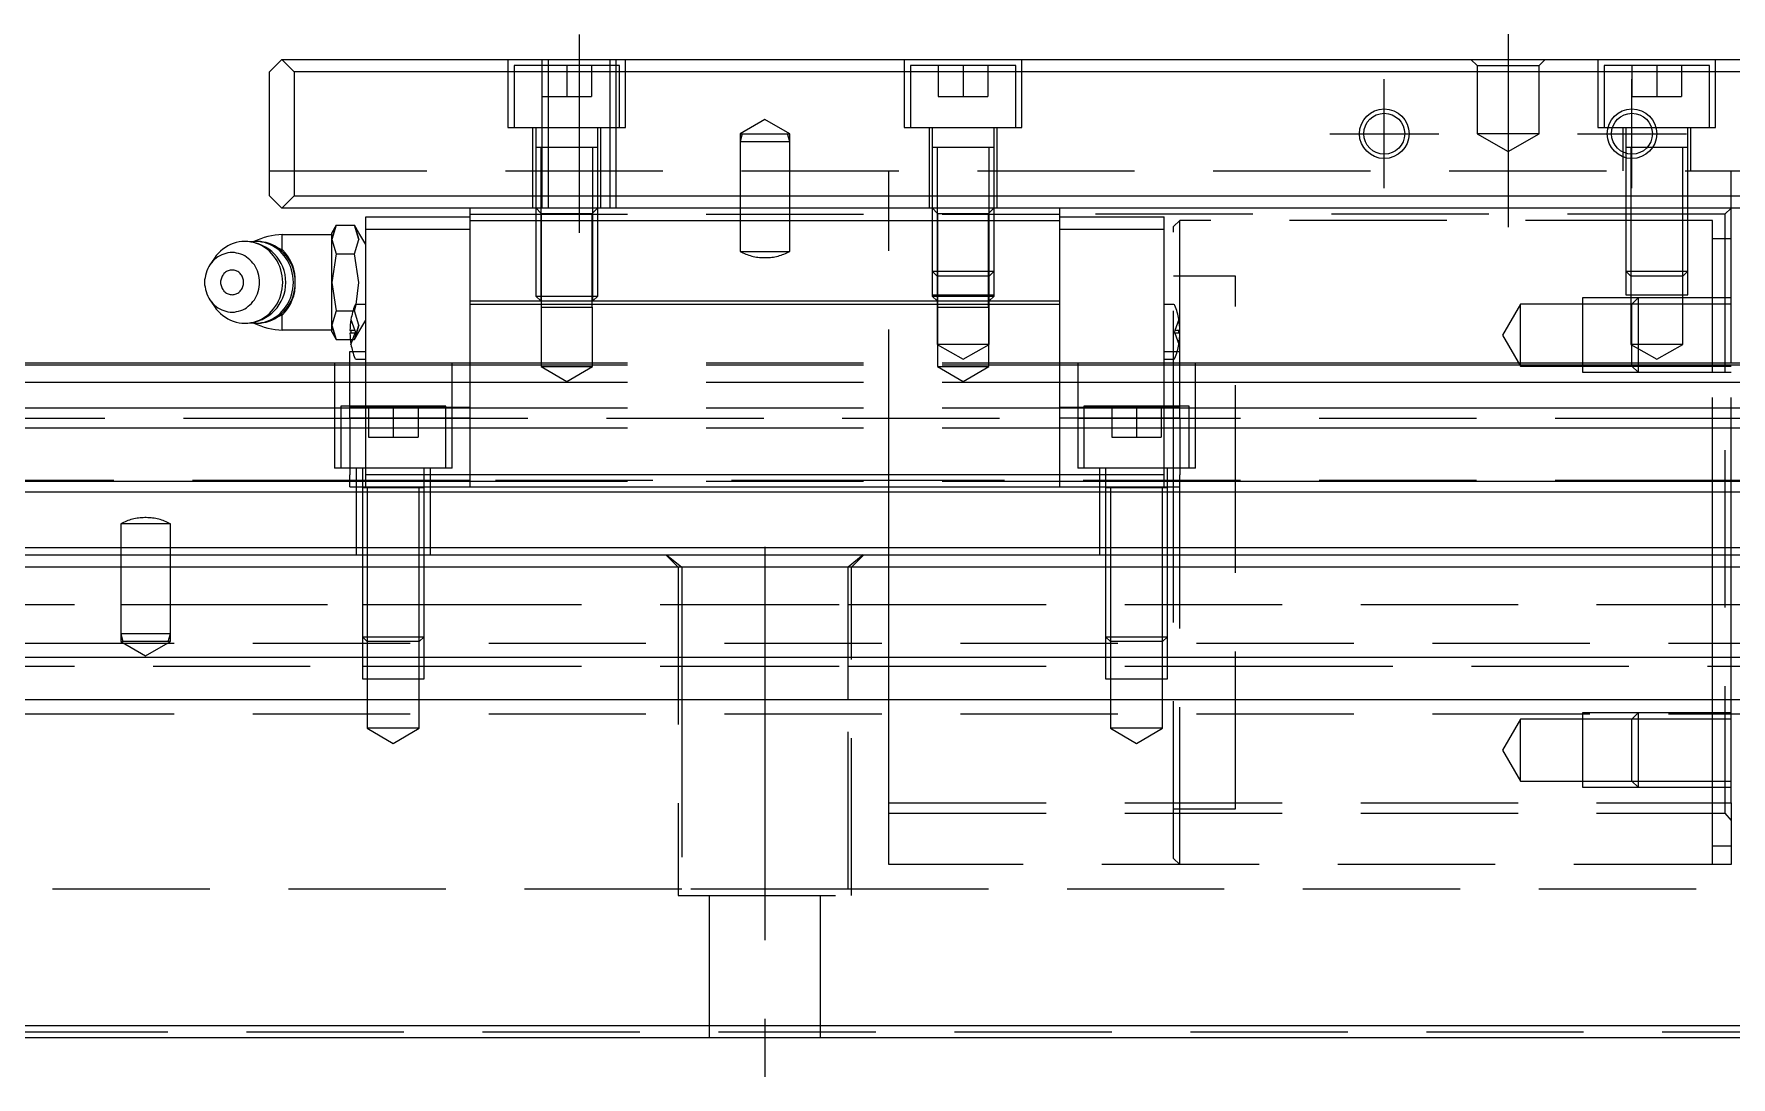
# Model space of a CAD drawing. Extents: x -15 to 969, y -344 to 120.
# Drawn here: x 231 to 368, y -308.2 to -224 of the extents above; entities that cross this region are included whole.
import ezdxf

# ---------------------------------------------------------------- set-up
doc = ezdxf.new("R2010")
doc.units = 0
doc.linetypes.add('CENTER', pattern=[50.8, 31.75, -6.35, 6.35, -6.35])
doc.linetypes.add('DASHED', pattern=[19.05, 12.7, -6.35])
doc.layers.get('0').update_dxf_attribs({"linetype": 'CONTINUOUS'})
doc.layers.add('CENTER', color=1, linetype='CENTER')

msp = doc.modelspace()

# ---------------------------------------------------------------- linework, layer by layer
at = {"color": 7, "linetype": 'CONTINUOUS'}
for p, q in [((251, -226.06), (250, -227.06)), ((252, -227.06), (251, -226.06)), ((251, -226.06), (449, -226.06)), ((250, -237.06), (250, -227.06)), ((252, -227.06), (252, -237.06)), ((448, -227.06), (252, -227.06)), ((276.5, -233.16), (271.5, -233.16)), ((276.5, -233.16), (271.5, -233.16)), ((308.5, -233.16), (303.5, -233.16)), ((308.5, -233.16), (303.5, -233.16)), ((308.5, -233.16), (303.5, -233.16)), ((361.23, -233.16), (359.5, -233.16)), ((361.67, -233.16), (361.23, -233.16)), ((364.5, -233.16), (361.67, -233.16)), ((250, -237.06), (251, -238.06)), ((251, -238.06), (252, -237.06)), ((449, -238.06), (251, -238.06)), ((252, -237.06), (448, -237.06)), ((266.2, -239.06), (266.2, -238.06)), ((313.8, -239.06), (313.8, -238.06)), ((368, -250.55), (368, -238.06)), ((255.4, -239.44), (255.04, -240.06)), ((255.4, -239.44), (255.04, -240.59)), ((255.4, -239.43), (255.4, -239.44)), ((255.4, -239.44), (256.87, -239.44)), ((257.22, -240.06), (256.87, -239.44)), ((257.22, -240.59), (256.87, -239.44)), ((257.77, -238.76), (266.2, -238.76)), ((257.77, -239.76), (257.77, -238.76)), ((257.77, -259.56), (257.77, -239.76)), ((257.77, -239.76), (266.2, -239.76)), ((266.2, -245.56), (266.2, -239.06)), ((266.2, -239.06), (313.8, -239.06)), ((313.8, -238.76), (322.23, -238.76)), ((313.8, -245.56), (313.8, -239.06)), ((313.8, -239.76), (322.23, -239.76)), ((322.23, -239.76), (322.23, -238.76)), ((322.23, -259.56), (322.23, -239.76)), ((246.64, -241.11), (246.44, -241.23)), ((246.86, -241), (246.64, -241.11)), ((247.08, -240.91), (246.86, -241)), ((247.31, -240.84), (247.08, -240.91)), ((247.55, -240.79), (247.31, -240.84)), ((247.78, -240.76), (247.55, -240.79)), ((248.02, -240.76), (247.78, -240.76)), ((248.26, -240.77), (248.02, -240.76)), ((248.5, -240.8), (248.26, -240.77)), ((248.88, -240.76), (248.47, -240.79)), ((248.73, -240.85), (248.5, -240.8)), ((248.96, -240.92), (248.73, -240.85)), ((249.12, -240.77), (248.88, -240.76)), ((249.03, -240.76), (248.88, -240.76)), ((249.19, -241.01), (248.96, -240.92)), ((249.27, -240.77), (249.03, -240.76)), ((249.36, -240.8), (249.12, -240.77)), ((249.4, -241.11), (249.19, -241.01)), ((249.51, -240.8), (249.27, -240.77)), ((249.59, -240.85), (249.36, -240.8)), ((249.61, -241.24), (249.4, -241.11)), ((249.74, -240.85), (249.51, -240.8)), ((249.82, -240.92), (249.59, -240.85)), ((249.97, -240.92), (249.74, -240.85)), ((250.04, -241.01), (249.82, -240.92)), ((250.2, -241.01), (249.97, -240.92)), ((250.26, -241.11), (250.04, -241.01)), ((250.42, -241.11), (250.2, -241.01)), ((250.47, -241.24), (250.26, -241.11)), ((250.28, -241.05), (251.04, -241.44)), ((250.62, -241.24), (250.42, -241.11)), ((255.04, -240.21), (251.04, -240.21)), ((251.04, -241.44), (251.04, -240.21)), ((255.04, -240.59), (255.04, -240.06)), ((255.04, -244.06), (255.04, -240.59)), ((255.04, -240.59), (255.4, -241.75)), ((256.87, -241.75), (257.22, -240.59)), ((257.77, -241), (257.22, -240.06)), ((245.56, -242.1), (245.2, -242.63)), ((245.31, -242.48), (245.2, -242.63)), ((245.43, -242.35), (245.31, -242.48)), ((245.56, -242.22), (245.43, -242.35)), ((245.71, -241.9), (245.56, -242.1)), ((245.69, -242.1), (245.56, -242.22)), ((245.84, -242), (245.69, -242.1)), ((245.88, -241.71), (245.71, -241.9)), ((245.99, -241.91), (245.84, -242)), ((246.05, -241.53), (245.88, -241.71)), ((246.15, -241.83), (245.99, -241.91)), ((246.24, -241.38), (246.05, -241.53)), ((246.31, -241.77), (246.15, -241.83)), ((246.44, -241.23), (246.24, -241.38)), ((246.48, -241.72), (246.31, -241.77)), ((246.65, -241.68), (246.48, -241.72)), ((246.82, -241.66), (246.65, -241.68)), ((247, -241.66), (246.82, -241.66)), ((247.17, -241.66), (247, -241.66)), ((247.34, -241.69), (247.17, -241.66)), ((247.51, -241.72), (247.34, -241.69)), ((247.68, -241.78), (247.51, -241.72)), ((247.84, -241.84), (247.68, -241.78)), ((248, -241.92), (247.84, -241.84)), ((248.15, -242.01), (248, -241.92)), ((248.29, -242.12), (248.15, -242.01)), ((248.43, -242.23), (248.29, -242.12)), ((248.56, -242.36), (248.43, -242.23)), ((248.67, -242.5), (248.56, -242.36)), ((248.78, -242.65), (248.67, -242.5)), ((249.81, -241.39), (249.61, -241.24)), ((250, -241.55), (249.81, -241.39)), ((250.17, -241.72), (250, -241.55)), ((250.34, -241.91), (250.17, -241.72)), ((250.49, -242.12), (250.34, -241.91)), ((250.67, -241.39), (250.47, -241.24)), ((250.62, -242.33), (250.49, -242.12)), ((250.82, -241.39), (250.62, -241.24)), ((250.74, -242.56), (250.62, -242.33)), ((250.86, -241.55), (250.67, -241.39)), ((251.01, -241.55), (250.82, -241.39)), ((251.03, -241.72), (250.86, -241.55)), ((251.19, -241.72), (251.01, -241.55)), ((251.2, -241.91), (251.03, -241.72)), ((251.35, -241.91), (251.19, -241.72)), ((251.34, -242.12), (251.2, -241.91)), ((251.48, -242.33), (251.34, -242.12)), ((251.5, -242.12), (251.35, -241.91)), ((251.59, -242.56), (251.48, -242.33)), ((251.63, -242.33), (251.5, -242.12)), ((251.75, -242.56), (251.63, -242.33)), ((255.4, -241.75), (255.04, -244.06)), ((255.4, -241.75), (256.87, -241.75)), ((257.22, -244.06), (256.87, -241.75)), ((244.8, -243.68), (244.77, -243.86)), ((244.77, -243.86), (244.77, -244.06)), ((244.83, -243.49), (244.8, -243.68)), ((244.88, -243.31), (244.83, -243.49)), ((244.94, -243.13), (244.88, -243.31)), ((245.02, -242.95), (244.94, -243.13)), ((245.1, -242.79), (245.02, -242.95)), ((245.2, -242.63), (245.1, -242.79)), ((246.08, -243.88), (246.06, -243.97)), ((246.09, -243.8), (246.08, -243.88)), ((246.12, -243.71), (246.09, -243.8)), ((246.15, -243.63), (246.12, -243.71)), ((246.19, -243.56), (246.15, -243.63)), ((246.23, -243.48), (246.19, -243.56)), ((246.28, -243.41), (246.23, -243.48)), ((246.33, -243.35), (246.28, -243.41)), ((246.39, -243.29), (246.33, -243.35)), ((246.46, -243.24), (246.39, -243.29)), ((246.52, -243.19), (246.46, -243.24)), ((246.59, -243.15), (246.52, -243.19)), ((246.67, -243.12), (246.59, -243.15)), ((246.75, -243.09), (246.67, -243.12)), ((246.82, -243.07), (246.75, -243.09)), ((246.9, -243.06), (246.82, -243.07)), ((246.99, -243.06), (246.9, -243.06)), ((247.07, -243.06), (246.99, -243.06)), ((247.15, -243.07), (247.07, -243.06)), ((247.22, -243.09), (247.15, -243.07)), ((247.3, -243.12), (247.22, -243.09)), ((247.38, -243.15), (247.3, -243.12)), ((247.45, -243.19), (247.38, -243.15)), ((247.52, -243.24), (247.45, -243.19)), ((247.58, -243.29), (247.52, -243.24)), ((247.64, -243.35), (247.58, -243.29)), ((247.69, -243.41), (247.64, -243.35)), ((247.74, -243.48), (247.69, -243.41)), ((247.79, -243.56), (247.74, -243.48)), ((247.82, -243.63), (247.79, -243.56)), ((247.85, -243.71), (247.82, -243.63)), ((247.88, -243.8), (247.85, -243.71)), ((247.9, -243.88), (247.88, -243.8)), ((247.91, -243.97), (247.9, -243.88)), ((248.88, -242.8), (248.78, -242.65)), ((248.96, -242.97), (248.88, -242.8)), ((249.03, -243.14), (248.96, -242.97)), ((249.09, -243.32), (249.03, -243.14)), ((249.14, -243.5), (249.09, -243.32)), ((249.18, -243.68), (249.14, -243.5)), ((249.2, -243.87), (249.18, -243.68)), ((249.2, -244.06), (249.2, -243.87)), ((250.84, -242.79), (250.74, -242.56)), ((250.92, -243.04), (250.84, -242.79)), ((250.98, -243.28), (250.92, -243.04)), ((251.03, -243.54), (250.98, -243.28)), ((251.06, -243.8), (251.03, -243.54)), ((251.07, -244.06), (251.06, -243.8)), ((251.69, -242.79), (251.59, -242.56)), ((251.78, -243.04), (251.69, -242.79)), ((251.85, -242.79), (251.75, -242.56)), ((251.84, -243.28), (251.78, -243.04)), ((251.89, -243.54), (251.84, -243.28)), ((251.93, -243.04), (251.85, -242.79)), ((251.92, -243.8), (251.89, -243.54)), ((251.93, -244.06), (251.92, -243.8)), ((252, -243.28), (251.93, -243.04)), ((252.04, -243.54), (252, -243.28)), ((252.07, -243.8), (252.04, -243.54)), ((252.08, -244.06), (252.07, -243.8)), ((244.77, -244.06), (244.77, -244.25)), ((244.77, -244.25), (244.8, -244.43)), ((244.8, -244.43), (244.83, -244.62)), ((244.83, -244.62), (244.88, -244.8)), ((244.88, -244.8), (244.94, -244.98)), ((244.94, -244.98), (245.02, -245.16)), ((245.02, -245.16), (245.1, -245.32)), ((246.06, -243.97), (246.06, -244.06)), ((246.06, -244.06), (246.06, -244.14)), ((246.06, -244.14), (246.08, -244.23)), ((246.08, -244.23), (246.09, -244.31)), ((246.09, -244.31), (246.12, -244.4)), ((246.12, -244.4), (246.15, -244.48)), ((246.15, -244.48), (246.19, -244.55)), ((246.19, -244.55), (246.23, -244.63)), ((246.23, -244.63), (246.28, -244.7)), ((246.28, -244.7), (246.33, -244.76)), ((246.33, -244.76), (246.39, -244.82)), ((246.39, -244.82), (246.46, -244.87)), ((246.46, -244.87), (246.52, -244.92)), ((246.52, -244.92), (246.59, -244.96)), ((246.59, -244.96), (246.67, -244.99)), ((246.67, -244.99), (246.75, -245.02)), ((246.75, -245.02), (246.82, -245.04)), ((246.82, -245.04), (246.9, -245.05)), ((246.9, -245.05), (246.99, -245.06)), ((246.99, -245.06), (247.07, -245.05)), ((247.07, -245.05), (247.15, -245.04)), ((247.15, -245.04), (247.22, -245.02)), ((247.22, -245.02), (247.3, -244.99)), ((247.3, -244.99), (247.38, -244.96)), ((247.38, -244.96), (247.45, -244.92)), ((247.45, -244.92), (247.52, -244.87)), ((247.52, -244.87), (247.58, -244.82)), ((247.58, -244.82), (247.64, -244.76)), ((247.64, -244.76), (247.69, -244.7)), ((247.69, -244.7), (247.74, -244.63)), ((247.74, -244.63), (247.79, -244.55)), ((247.79, -244.55), (247.82, -244.48)), ((247.82, -244.48), (247.85, -244.4)), ((247.85, -244.4), (247.88, -244.31)), ((247.88, -244.31), (247.9, -244.23)), ((247.9, -244.23), (247.91, -244.14)), ((247.91, -244.06), (247.91, -243.97)), ((247.91, -244.14), (247.91, -244.06)), ((248.88, -245.31), (248.96, -245.14)), ((248.96, -245.14), (249.03, -244.97)), ((249.03, -244.97), (249.09, -244.79)), ((249.09, -244.79), (249.14, -244.61)), ((249.14, -244.61), (249.18, -244.43)), ((249.18, -244.43), (249.2, -244.24)), ((249.2, -244.24), (249.2, -244.06)), ((250.84, -245.32), (250.92, -245.07)), ((250.92, -245.07), (250.98, -244.83)), ((250.98, -244.83), (251.03, -244.57)), ((251.03, -244.57), (251.06, -244.31)), ((251.06, -244.31), (251.07, -244.06)), ((251.69, -245.32), (251.78, -245.07)), ((251.78, -245.07), (251.84, -244.83)), ((251.84, -244.83), (251.89, -244.57)), ((251.85, -245.32), (251.93, -245.07)), ((251.89, -244.57), (251.92, -244.31)), ((251.92, -244.31), (251.93, -244.06)), ((251.93, -245.07), (252, -244.83)), ((252, -244.83), (252.04, -244.57)), ((252.04, -244.57), (252.07, -244.31)), ((252.07, -244.31), (252.08, -244.06)), ((255.04, -247.52), (255.04, -244.06)), ((255.04, -244.06), (255.4, -246.36)), ((257, -245.85), (257.22, -244.06)), ((245.1, -245.32), (245.2, -245.48)), ((245.2, -245.48), (245.31, -245.63)), ((245.2, -245.48), (245.56, -246.01)), ((245.31, -245.63), (245.43, -245.76)), ((245.43, -245.76), (245.56, -245.89)), ((245.56, -245.89), (245.69, -246.01)), ((245.56, -246.01), (245.71, -246.21)), ((245.69, -246.01), (245.84, -246.11)), ((245.71, -246.21), (245.88, -246.4)), ((245.84, -246.11), (245.99, -246.2)), ((245.88, -246.4), (246.05, -246.58)), ((245.99, -246.2), (246.15, -246.28)), ((246.05, -246.58), (246.24, -246.73)), ((246.15, -246.28), (246.31, -246.34)), ((246.31, -246.34), (246.48, -246.39)), ((246.48, -246.39), (246.65, -246.43)), ((246.65, -246.43), (246.82, -246.45)), ((246.82, -246.45), (247, -246.45)), ((247, -246.45), (247.17, -246.45)), ((247.17, -246.45), (247.34, -246.42)), ((247.34, -246.42), (247.51, -246.39)), ((247.51, -246.39), (247.68, -246.33)), ((247.68, -246.33), (247.84, -246.27)), ((247.84, -246.27), (248, -246.19)), ((248, -246.19), (248.15, -246.1)), ((248.15, -246.1), (248.29, -245.99)), ((248.29, -245.99), (248.43, -245.88)), ((248.43, -245.88), (248.56, -245.75)), ((248.56, -245.75), (248.67, -245.61)), ((248.67, -245.61), (248.78, -245.46)), ((248.78, -245.46), (248.88, -245.31)), ((249.81, -246.72), (250, -246.56)), ((250, -246.56), (250.17, -246.39)), ((250.17, -246.39), (250.34, -246.2)), ((250.34, -246.2), (250.49, -245.99)), ((250.49, -245.99), (250.62, -245.78)), ((250.62, -245.78), (250.74, -245.55)), ((250.67, -246.72), (250.86, -246.56)), ((250.74, -245.55), (250.84, -245.32)), ((250.82, -246.72), (251.01, -246.56)), ((250.86, -246.56), (251.03, -246.39)), ((251.01, -246.56), (251.19, -246.39)), ((251.03, -246.39), (251.2, -246.2)), ((251.19, -246.39), (251.35, -246.2)), ((251.2, -246.2), (251.34, -245.99)), ((251.34, -245.99), (251.48, -245.78)), ((251.35, -246.2), (251.5, -245.99)), ((251.48, -245.78), (251.59, -245.55)), ((251.5, -245.99), (251.63, -245.78)), ((251.59, -245.55), (251.69, -245.32)), ((251.63, -245.78), (251.75, -245.55)), ((251.75, -245.55), (251.85, -245.32)), ((255.4, -246.36), (255.04, -247.52)), ((255.4, -246.36), (256.74, -246.36)), ((257.77, -245.85), (256.99, -245.85)), ((266.2, -245.56), (313.8, -245.56)), ((266.2, -245.81), (266.2, -245.56)), ((266.2, -259.56), (266.2, -245.81)), ((266.2, -245.81), (313.8, -245.81)), ((313.8, -245.81), (313.8, -245.56)), ((313.8, -259.56), (313.8, -245.81)), ((323.01, -245.85), (322.23, -245.85)), ((246.24, -246.73), (246.44, -246.88)), ((246.44, -246.88), (246.64, -247)), ((246.64, -247), (246.86, -247.11)), ((246.86, -247.11), (247.08, -247.2)), ((247.08, -247.2), (247.31, -247.27)), ((247.31, -247.27), (247.55, -247.32)), ((247.55, -247.32), (247.78, -247.35)), ((247.78, -247.35), (248.02, -247.36)), ((248.02, -247.36), (248.26, -247.34)), ((248.26, -247.34), (248.5, -247.31)), ((248.47, -247.32), (248.88, -247.36)), ((248.5, -247.31), (248.73, -247.26)), ((248.73, -247.26), (248.96, -247.19)), ((248.88, -247.36), (249.12, -247.34)), ((248.88, -247.36), (249.03, -247.36)), ((248.96, -247.19), (249.19, -247.1)), ((249.03, -247.36), (249.27, -247.34)), ((249.12, -247.34), (249.36, -247.31)), ((249.19, -247.1), (249.4, -247)), ((249.27, -247.34), (249.51, -247.31)), ((249.36, -247.31), (249.59, -247.26)), ((249.4, -247), (249.61, -246.87)), ((249.51, -247.31), (249.74, -247.26)), ((249.59, -247.26), (249.82, -247.19)), ((249.61, -246.87), (249.81, -246.72)), ((249.74, -247.26), (249.97, -247.19)), ((249.82, -247.19), (250.04, -247.1)), ((249.97, -247.19), (250.2, -247.1)), ((250.04, -247.1), (250.26, -247)), ((250.2, -247.1), (250.42, -247)), ((250.26, -247), (250.47, -246.87)), ((251.04, -246.67), (250.28, -247.06)), ((250.42, -247), (250.62, -246.87)), ((250.47, -246.87), (250.67, -246.72)), ((250.62, -246.87), (250.82, -246.72)), ((251.04, -247.9), (251.04, -246.67)), ((251.04, -247.9), (255.04, -247.9)), ((255.04, -248.05), (255.04, -247.52)), ((255.04, -247.52), (255.4, -248.67)), ((256.5, -247.95), (256.58, -247.95)), ((256.58, -247.95), (256.58, -248.15)), ((323.42, -248.15), (323.42, -247.95)), ((323.42, -247.95), (323.5, -247.95)), ((255.04, -248.05), (255.4, -248.67)), ((255.4, -248.67), (255.4, -248.68)), ((255.4, -248.67), (256.53, -248.67)), ((256.58, -248.15), (256.5, -248.15)), ((323.5, -248.15), (323.42, -248.15)), ((0, -250.55), (256.5, -250.55)), ((0, -250.72), (256.5, -250.72)), ((256.5, -249.63), (256.71, -249.63)), ((256.5, -252.23), (256.5, -249.63)), ((256.99, -250.25), (257.77, -250.25)), ((322.23, -250.25), (323.01, -250.25)), ((323.29, -249.63), (323.5, -249.63)), ((323.5, -252.23), (323.5, -249.63)), ((323.5, -250.55), (376.5, -250.55)), ((323.5, -250.72), (376.5, -250.72)), ((0, -252.12), (256.5, -252.12)), ((256.5, -254.14), (256.5, -252.23)), ((323.5, -252.12), (376.5, -252.12)), ((323.5, -254.14), (323.5, -252.23)), ((0, -254.19), (256.5, -254.19)), ((256.5, -254.14), (257.77, -254.14)), ((256.5, -254.98), (256.5, -254.14)), ((322.23, -254.14), (323.5, -254.14)), ((323.5, -254.98), (323.5, -254.14)), ((323.5, -254.19), (376.5, -254.19)), ((0, -255.81), (256.5, -255.81)), ((256.5, -254.98), (256.5, -259.59)), ((256.5, -254.98), (257.77, -254.98)), ((322.23, -254.98), (323.5, -254.98)), ((323.5, -254.98), (323.5, -259.59)), ((323.5, -255.81), (376.5, -255.81)), ((0, -260.11), (256.5, -260.11)), ((256.5, -260.56), (256.5, -259.59)), ((257.77, -260.56), (257.77, -259.56)), ((257.77, -259.56), (266.2, -259.56)), ((266.2, -260.56), (266.2, -259.56)), ((266.2, -259.56), (313.8, -259.56)), ((313.8, -259.56), (322.23, -259.56)), ((313.8, -260.56), (313.8, -259.56)), ((322.23, -260.56), (322.23, -259.56)), ((323.5, -260.56), (323.5, -259.59)), ((323.5, -260.11), (376.5, -260.11)), ((0, -260.96), (700, -260.96)), ((256.5, -260.56), (257.77, -260.56)), ((262.5, -260.65), (257.5, -260.65)), ((257.77, -260.56), (266.2, -260.56)), ((266.2, -260.56), (313.8, -260.56)), ((313.8, -260.56), (322.23, -260.56)), ((322.5, -260.65), (317.5, -260.65)), ((322.23, -260.56), (323.5, -260.56)), ((0, -265.46), (700, -265.46)), ((1, -266.05), (699, -266.05)), ((698, -267.05), (2, -267.05)), ((698, -274.35), (2, -274.35)), ((698, -277.75), (2, -277.75)), ((2, -304.05), (698, -304.05)), ((699, -305.05), (1, -305.05))]:
    msp.add_line(p, q, dxfattribs=at)
at = {"color": 3, "linetype": 'DASHED'}
for p, q in [((269.25, -226.06), (269.25, -231.56)), ((272, -226.06), (272, -226.56)), ((272.5, -226.06), (272.5, -238.06)), ((277.5, -238.06), (277.5, -226.06)), ((278, -226.56), (278, -226.06)), ((278.75, -231.56), (278.75, -226.06)), ((301.25, -226.06), (301.25, -231.56)), ((310.75, -231.56), (310.75, -226.06)), ((347, -226.06), (347.5, -226.56)), ((352.5, -226.56), (353, -226.06)), ((357.25, -226.06), (357.25, -231.56)), ((366.75, -231.56), (366.75, -226.06)), ((269.75, -226.56), (269.75, -231.56)), ((278.25, -226.56), (269.75, -226.56)), ((272, -226.56), (272, -229.06)), ((274, -226.56), (274, -229.06)), ((276, -226.56), (276, -229.06)), ((278, -231.56), (278, -226.56)), ((278.25, -231.56), (278.25, -226.56)), ((301.75, -226.56), (301.75, -231.56)), ((310.25, -226.56), (301.75, -226.56)), ((304, -226.56), (304, -229.06)), ((306, -226.56), (306, -229.06)), ((308, -226.56), (308, -229.06)), ((310.25, -231.56), (310.25, -226.56)), ((347.5, -226.56), (347.5, -232.06)), ((347.5, -226.56), (352.5, -226.56)), ((352.5, -232.06), (352.5, -226.56)), ((357.75, -226.56), (357.75, -231.56)), ((366.25, -226.56), (357.75, -226.56)), ((360, -226.56), (360, -229.06)), ((362, -226.56), (362, -229.06)), ((364, -226.56), (364, -229.06)), ((366.25, -231.56), (366.25, -226.56)), ((272, -229.06), (272, -231.56)), ((272, -229.06), (274, -229.06)), ((274, -229.06), (276, -229.06)), ((304, -229.06), (306, -229.06)), ((306, -229.06), (308, -229.06)), ((360, -229.06), (362, -229.06)), ((362, -229.06), (364, -229.06)), ((290, -230.9), (288, -232.06)), ((292, -232.06), (290, -230.9)), ((269.25, -231.56), (278.75, -231.56)), ((271.25, -231.56), (271.25, -238.06)), ((271.5, -231.56), (271.5, -233.16)), ((272, -231.56), (272, -233.16)), ((276.5, -233.16), (276.5, -231.56)), ((276.75, -238.06), (276.75, -231.56)), ((278, -238.06), (278, -231.56)), ((288, -232.06), (288, -232.69)), ((288.17, -232.06), (288, -232.69)), ((288, -232.06), (290, -232.06)), ((288, -232.69), (288, -238.06)), ((288, -232.69), (292, -232.69)), ((290, -232.06), (292, -232.06)), ((292, -232.69), (291.83, -232.06)), ((292, -232.69), (292, -232.06)), ((292, -238.06), (292, -232.69)), ((301.25, -231.56), (310.75, -231.56)), ((303.25, -231.56), (303.25, -238.06)), ((303.5, -231.56), (303.5, -233.16)), ((308.5, -233.16), (308.5, -231.56)), ((308.75, -238.06), (308.75, -231.56)), ((347.5, -232.06), (350, -233.5)), ((352.5, -232.06), (347.5, -232.06)), ((350, -233.5), (352.5, -232.06)), ((357.25, -231.56), (366.75, -231.56)), ((359.25, -231.56), (359.25, -235.06)), ((359.5, -231.56), (359.5, -233.16)), ((364.5, -233.16), (364.5, -231.56)), ((364.75, -235.06), (364.75, -231.56)), ((271.5, -233.15), (271.5, -233.16)), ((271.5, -233.16), (271.5, -233.16)), ((271.5, -233.16), (271.5, -238.05)), ((276.5, -233.16), (271.5, -233.16)), ((271.9, -233.16), (271.9, -238.05)), ((272, -233.16), (272, -238.05)), ((276.1, -238.05), (276.1, -233.16)), ((276.5, -233.16), (276.5, -233.15)), ((276.5, -233.16), (276.5, -233.16)), ((276.5, -238.05), (276.5, -233.16)), ((303.5, -233.15), (303.5, -233.16)), ((303.5, -233.16), (303.5, -233.16)), ((303.5, -233.16), (303.5, -238.05)), ((308.5, -233.16), (303.5, -233.16)), ((303.9, -233.16), (303.9, -238.05)), ((308.1, -238.05), (308.1, -233.16)), ((308.5, -233.16), (308.5, -233.15)), ((308.5, -233.16), (308.5, -233.16)), ((308.5, -238.05), (308.5, -233.16)), ((359.5, -233.15), (359.5, -233.16)), ((359.5, -233.16), (359.5, -233.63)), ((359.5, -233.16), (359.5, -233.16)), ((364.5, -233.16), (359.5, -233.16)), ((359.5, -233.63), (359.5, -233.99)), ((359.5, -233.99), (359.5, -235.06)), ((359.9, -233.16), (359.9, -233.7)), ((359.9, -233.7), (359.9, -234.05)), ((359.9, -234.05), (359.9, -235.06)), ((364.1, -235.06), (364.1, -233.16)), ((364.5, -233.16), (364.5, -233.15)), ((364.5, -235.06), (364.5, -233.16)), ((364.5, -233.16), (364.5, -233.16)), ((250, -235.06), (450, -235.06)), ((300, -238.06), (300, -235.06)), ((359.5, -235.06), (359.5, -243.16)), ((359.5, -235.06), (359.5, -243.16)), ((359.9, -235.06), (359.9, -243.56)), ((364.1, -238.06), (364.1, -235.06)), ((364.5, -238.06), (364.5, -235.06)), ((364.5, -238.06), (364.5, -235.06)), ((368, -238.06), (368, -235.06)), ((271.5, -238.05), (271.94, -238.49)), ((271.5, -238.05), (276.5, -238.05)), ((271.5, -238.06), (271.5, -245.16)), ((271.9, -238.06), (271.9, -245.56)), ((276.06, -238.49), (276.5, -238.05)), ((276.1, -245.56), (276.1, -238.06)), ((276.5, -245.16), (276.5, -238.06)), ((288, -238.06), (288, -241.56)), ((292, -241.56), (292, -238.06)), ((300, -260.56), (300, -238.06)), ((303.5, -238.05), (303.94, -238.49)), ((303.5, -238.05), (308.5, -238.05)), ((303.5, -238.06), (303.5, -245.16)), ((303.9, -238.06), (303.9, -245.56)), ((308.06, -238.49), (308.5, -238.05)), ((308.1, -245.56), (308.1, -238.06)), ((308.5, -245.16), (308.5, -238.06)), ((364.1, -243.56), (364.1, -238.06)), ((364.5, -243.16), (364.5, -238.06)), ((364.5, -243.16), (364.5, -238.06)), ((368, -238.06), (367.5, -238.56)), ((255.04, -240.59), (255.4, -239.44)), ((256.87, -239.44), (257.22, -240.59)), ((266.2, -238.56), (313.8, -238.56)), ((271.94, -238.49), (271.94, -246.05)), ((271.94, -238.49), (276.06, -238.49)), ((276.06, -246.05), (276.06, -238.49)), ((303.94, -238.49), (303.94, -246.05)), ((303.94, -238.49), (308.06, -238.49)), ((308.06, -246.05), (308.06, -238.49)), ((367.5, -238.56), (313.8, -238.56)), ((323.5, -239.06), (323, -239.55)), ((323, -259.05), (323, -239.55)), ((364.1, -239.06), (323.5, -239.06)), ((323.5, -249.63), (323.5, -239.06)), ((364.5, -239.06), (364.1, -239.06)), ((366.5, -239.06), (364.5, -239.06)), ((366.5, -245.31), (366.5, -239.06)), ((367.5, -238.56), (367.5, -286.9)), ((368, -240.55), (366.5, -240.55)), ((288, -241.56), (292, -241.56)), ((289.94, -242.06), (290.06, -242.06)), ((303.5, -243.16), (303.9, -243.56)), ((303.5, -243.16), (308.5, -243.16)), ((308.1, -243.56), (303.9, -243.56)), ((308.1, -243.56), (308.5, -243.16)), ((328, -243.56), (323, -243.56)), ((328, -265.05), (328, -243.56)), ((359.5, -243.16), (359.9, -243.56)), ((359.5, -243.16), (359.5, -245.06)), ((359.5, -243.16), (364.5, -243.16)), ((359.9, -243.56), (359.9, -245.06)), ((364.1, -243.56), (359.9, -243.56)), ((364.1, -243.56), (364.5, -243.16)), ((364.1, -245.06), (364.1, -243.56)), ((364.5, -245.06), (364.5, -243.16)), ((271.5, -245.16), (271.9, -245.56)), ((271.5, -245.16), (276.5, -245.16)), ((276.1, -245.56), (276.5, -245.16)), ((303.5, -245.06), (308.5, -245.06)), ((303.5, -245.16), (303.9, -245.56)), ((303.5, -245.16), (308.5, -245.16)), ((308.1, -245.56), (308.5, -245.16)), ((359.5, -245.06), (364.5, -245.06)), ((359.9, -245.06), (359.9, -249.06)), ((364.1, -249.06), (364.1, -245.06)), ((256.74, -246.36), (256.87, -246.36)), ((256.87, -246.36), (257, -245.85)), ((257.22, -247.52), (256.87, -246.36)), ((271.93, -246.05), (271.93, -250.85)), ((271.93, -246.05), (276.07, -246.05)), ((276.07, -250.85), (276.07, -246.05)), ((303.9, -245.56), (303.9, -249.06)), ((303.93, -246.05), (303.93, -250.85)), ((303.93, -246.05), (308.07, -246.05)), ((308.07, -250.85), (308.07, -246.05)), ((308.1, -249.06), (308.1, -245.56)), ((351, -245.81), (349.56, -248.31)), ((356, -245.81), (351, -245.81)), ((351, -250.81), (351, -245.81)), ((360.5, -245.31), (356, -245.31)), ((356, -245.31), (356, -251.3)), ((360, -245.81), (356, -245.81)), ((360.5, -245.31), (360, -245.81)), ((368, -245.81), (360, -245.81)), ((360, -250.81), (360, -245.81)), ((368, -245.31), (360.5, -245.31)), ((360.5, -245.31), (360.5, -251.3)), ((368, -245.31), (360.5, -245.31)), ((366.5, -245.81), (366.5, -245.31)), ((366.5, -250.55), (366.5, -245.81)), ((255.4, -248.67), (255.04, -247.52)), ((256.58, -247.06), (256.58, -247.05)), ((256.58, -247.06), (256.58, -247.05)), ((256.58, -247.06), (256.58, -247.05)), ((256.58, -247.06), (256.58, -247.05)), ((256.58, -247.06), (256.9, -247.95)), ((256.9, -247.95), (256.58, -247.95)), ((257.22, -247.52), (256.87, -248.67)), ((256.87, -248.67), (257.22, -247.52)), ((256.9, -247.95), (256.94, -248.05)), ((257.22, -248.05), (257.77, -247.11)), ((323.1, -247.95), (323.06, -248.05)), ((323.42, -247.06), (323.1, -247.95)), ((323.42, -247.95), (323.1, -247.95)), ((323.42, -247.05), (323.42, -247.06)), ((323.42, -247.05), (323.42, -247.06)), ((256.53, -248.67), (256.87, -248.67)), ((256.9, -248.15), (256.58, -249.05)), ((256.9, -248.15), (256.58, -248.15)), ((256.58, -249.06), (256.58, -249.05)), ((256.58, -249.06), (256.58, -249.05)), ((256.87, -248.67), (257.22, -248.05)), ((256.9, -248.15), (256.94, -248.05)), ((303.9, -249.06), (306, -250.27)), ((308.1, -249.06), (303.9, -249.06)), ((306, -250.27), (308.1, -249.06)), ((323.1, -248.15), (323.06, -248.05)), ((323.1, -248.15), (323.42, -249.05)), ((323.42, -248.15), (323.1, -248.15)), ((323.42, -249.05), (323.42, -249.06)), ((323.42, -249.05), (323.42, -249.06)), ((349.56, -248.31), (351, -250.81)), ((359.9, -249.06), (362, -250.27)), ((364.1, -249.06), (359.9, -249.06)), ((362, -250.27), (364.1, -249.06)), ((255.25, -250.55), (255.25, -259.05)), ((256.5, -250.55), (257.77, -250.55)), ((256.5, -250.72), (257.77, -250.72)), ((256.71, -249.63), (257.77, -249.63)), ((257.77, -250.55), (266.2, -250.55)), ((257.77, -250.72), (266.2, -250.72)), ((264.75, -259.05), (264.75, -250.55)), ((266.2, -250.55), (313.8, -250.55)), ((266.2, -250.72), (313.8, -250.72)), ((313.8, -250.55), (322.23, -250.55)), ((313.8, -250.72), (322.23, -250.72)), ((315.25, -250.55), (315.25, -259.05)), ((322.23, -249.63), (323.29, -249.63)), ((322.23, -250.55), (323.5, -250.55)), ((322.23, -250.72), (323.5, -250.72)), ((324.75, -259.05), (324.75, -250.55)), ((366.5, -250.81), (366.5, -250.55)), ((368, -266.05), (368, -250.55)), ((271.93, -250.85), (274, -252.05)), ((271.93, -250.85), (276.07, -250.85)), ((274, -252.05), (276.07, -250.85)), ((303.93, -250.85), (306, -252.05)), ((303.93, -250.85), (308.07, -250.85)), ((306, -252.05), (308.07, -250.85)), ((351, -250.81), (356, -250.81)), ((356, -250.81), (360, -250.81)), ((356, -251.3), (360.5, -251.3)), ((360, -250.81), (360.5, -251.3)), ((360, -250.81), (368, -250.81)), ((360.5, -251.3), (368, -251.3)), ((360.5, -251.3), (368, -251.3)), ((366.5, -251.3), (366.5, -250.81)), ((366.5, -266.05), (366.5, -251.3)), ((256.5, -252.12), (257.77, -252.12)), ((257.77, -252.12), (266.2, -252.12)), ((266.2, -252.12), (313.8, -252.12)), ((313.8, -252.12), (322.23, -252.12)), ((322.23, -252.12), (323.5, -252.12)), ((255.75, -254.05), (255.75, -259.05)), ((256.5, -254.05), (255.75, -254.05)), ((257.77, -254.05), (256.5, -254.05)), ((256.5, -254.19), (257.77, -254.19)), ((264.25, -254.05), (257.77, -254.05)), ((257.77, -254.14), (266.2, -254.14)), ((257.77, -254.19), (266.2, -254.19)), ((258, -254.05), (258, -256.55)), ((260, -254.05), (260, -256.55)), ((262, -254.05), (262, -256.55)), ((264.25, -259.05), (264.25, -254.05)), ((266.2, -254.19), (313.8, -254.19)), ((313.8, -254.14), (322.23, -254.14)), ((313.8, -254.19), (322.23, -254.19)), ((315.75, -254.05), (315.75, -259.05)), ((322.23, -254.05), (315.75, -254.05)), ((318, -254.05), (318, -256.55)), ((320, -254.05), (320, -256.55)), ((322, -254.05), (322, -256.55)), ((323.5, -254.05), (322.23, -254.05)), ((322.23, -254.19), (323.5, -254.19)), ((324.25, -254.05), (323.5, -254.05)), ((324.25, -259.05), (324.25, -254.05)), ((255.75, -255.05), (204.25, -255.05)), ((256.5, -255.05), (255.75, -255.05)), ((257.77, -255.05), (256.5, -255.05)), ((256.5, -255.81), (257.77, -255.81)), ((257.77, -254.98), (266.2, -254.98)), ((264.25, -255.05), (257.77, -255.05)), ((257.77, -255.81), (266.2, -255.81)), ((266.2, -255.05), (264.25, -255.05)), ((328, -255.05), (266.2, -255.05)), ((266.2, -255.81), (313.8, -255.81)), ((313.8, -254.98), (322.23, -254.98)), ((313.8, -255.81), (322.23, -255.81)), ((322.23, -255.81), (323.5, -255.81)), ((366.5, -255.05), (328, -255.05)), ((368, -255.05), (366.5, -255.05)), ((375, -255.05), (368, -255.05)), ((258, -256.55), (260, -256.55)), ((260, -256.55), (262, -256.55)), ((318, -256.55), (320, -256.55)), ((320, -256.55), (322, -256.55)), ((256.5, -260.05), (202.5, -260.05)), ((264.75, -259.05), (255.25, -259.05)), ((257.5, -260.05), (256.5, -260.05)), ((256.5, -260.11), (257.77, -260.11)), ((257, -259.05), (257, -266.05)), ((257.5, -259.05), (257.5, -260.56)), ((257.77, -260.05), (257.5, -260.05)), ((262.5, -260.05), (257.77, -260.05)), ((257.77, -260.11), (266.2, -260.11)), ((262.5, -260.56), (262.5, -259.05)), ((266.2, -260.05), (262.5, -260.05)), ((263, -266.05), (263, -259.05)), ((300, -260.05), (266.2, -260.05)), ((266.2, -260.11), (313.8, -260.11)), ((366.5, -260.05), (300, -260.05)), ((313.8, -260.11), (322.23, -260.11)), ((324.75, -259.05), (315.25, -259.05)), ((317, -259.05), (317, -266.05)), ((317.5, -259.05), (317.5, -260.56)), ((322.23, -260.11), (323.5, -260.11)), ((322.5, -260.56), (322.5, -259.05)), ((323, -266.05), (323, -259.05)), ((368, -260.05), (366.5, -260.05)), ((376.5, -260.05), (368, -260.05)), ((257.5, -260.56), (257.5, -260.65)), ((257.5, -260.65), (257.5, -266.05)), ((257.5, -260.65), (257.5, -260.65)), ((257.5, -260.65), (257.5, -260.66)), ((262.5, -260.65), (257.5, -260.65)), ((257.9, -260.65), (257.9, -266.05)), ((262.1, -266.05), (262.1, -260.65)), ((262.5, -260.65), (262.5, -260.56)), ((262.5, -260.65), (262.5, -260.65)), ((262.5, -266.05), (262.5, -260.65)), ((262.5, -260.66), (262.5, -260.65)), ((300, -266.05), (300, -260.56)), ((317.5, -260.56), (317.5, -260.65)), ((317.5, -260.65), (317.5, -266.05)), ((317.5, -260.65), (317.5, -260.65)), ((317.5, -260.65), (317.5, -260.66)), ((322.5, -260.65), (317.5, -260.65)), ((317.9, -260.65), (317.9, -266.05)), ((322.1, -266.05), (322.1, -260.65)), ((322.5, -260.65), (322.5, -260.56)), ((322.5, -260.65), (322.5, -260.65)), ((322.5, -266.05), (322.5, -260.65)), ((322.5, -260.66), (322.5, -260.65)), ((323.5, -265.05), (323.5, -260.56)), ((240.06, -263.05), (239.94, -263.05)), ((238, -263.55), (238, -266.05)), ((242, -263.55), (238, -263.55)), ((242, -266.05), (242, -263.55)), ((323.5, -291.06), (323.5, -265.05)), ((328, -286.55), (328, -265.05)), ((238, -266.05), (238, -272.42)), ((242, -272.42), (242, -266.05)), ((257.5, -266.05), (257.5, -272.66)), ((257.5, -266.05), (257.5, -272.66)), ((257.9, -266.05), (257.9, -273.06)), ((262.1, -273.06), (262.1, -266.05)), ((262.5, -272.66), (262.5, -266.05)), ((262.5, -272.66), (262.5, -266.05)), ((282, -266.05), (283, -267.05)), ((282.06, -266.05), (283.29, -267.05)), ((283, -267.05), (283, -293.55)), ((283.29, -267.05), (283.29, -274.35)), ((297.94, -266.05), (296.71, -267.05)), ((296.71, -274.35), (296.71, -267.05)), ((297, -267.05), (298, -266.05)), ((297, -293.55), (297, -267.05)), ((300, -274.35), (300, -266.05)), ((317.5, -266.05), (317.5, -272.66)), ((317.5, -266.05), (317.5, -272.66)), ((317.9, -266.05), (317.9, -273.06)), ((322.1, -273.06), (322.1, -266.05)), ((322.5, -272.66), (322.5, -266.05)), ((322.5, -272.66), (322.5, -266.05)), ((323, -290.55), (323, -266.05)), ((366.5, -274.35), (366.5, -266.05)), ((368, -274.35), (368, -266.05)), ((202.5, -270.05), (238, -270.05)), ((238, -270.05), (242, -270.05)), ((242, -270.05), (257.5, -270.05)), ((257.5, -270.05), (257.9, -270.05)), ((257.9, -270.05), (262.1, -270.05)), ((262.1, -270.05), (262.5, -270.05)), ((262.5, -270.05), (283.29, -270.05)), ((283.29, -270.05), (296.71, -270.05)), ((296.71, -270.05), (300, -270.05)), ((300, -270.05), (366.5, -270.05)), ((366.5, -270.05), (368, -270.05)), ((368, -270.05), (377.5, -270.05)), ((238, -272.42), (238, -273.06)), ((238, -272.42), (238.17, -273.06)), ((242, -272.42), (238, -272.42)), ((241.83, -273.06), (242, -272.42)), ((242, -273.06), (242, -272.42)), ((257.5, -272.66), (257.9, -273.06)), ((257.5, -272.66), (262.5, -272.66)), ((257.5, -272.66), (257.5, -274.35)), ((262.1, -273.06), (262.5, -272.66)), ((262.5, -274.35), (262.5, -272.66)), ((317.5, -272.66), (317.9, -273.06)), ((317.5, -272.66), (322.5, -272.66)), ((317.5, -272.66), (317.5, -274.35)), ((322.1, -273.06), (322.5, -272.66)), ((322.5, -274.35), (322.5, -272.66)), ((699.5, -273.2), (0.5, -273.2)), ((238, -273.06), (240, -274.21)), ((242, -273.06), (238, -273.06)), ((240, -274.21), (242, -273.06)), ((262.1, -273.06), (257.9, -273.06)), ((257.9, -273.06), (257.9, -276.05)), ((262.1, -276.05), (262.1, -273.06)), ((322.1, -273.06), (317.9, -273.06)), ((317.9, -273.06), (317.9, -276.05)), ((322.1, -276.05), (322.1, -273.06)), ((202.5, -275.05), (257.5, -275.05)), ((257.5, -274.35), (257.5, -276.05)), ((257.5, -275.05), (262.5, -275.05)), ((262.5, -276.05), (262.5, -274.35)), ((262.5, -275.05), (283.29, -275.05)), ((283.29, -274.35), (283.29, -277.75)), ((283.29, -275.05), (296.71, -275.05)), ((296.71, -277.75), (296.71, -274.35)), ((296.71, -275.05), (300, -275.05)), ((300, -277.75), (300, -274.35)), ((300, -275.05), (328, -275.05)), ((317.5, -274.35), (317.5, -276.05)), ((322.5, -276.05), (322.5, -274.35)), ((328, -275.05), (366.5, -275.05)), ((366.5, -277.75), (366.5, -274.35)), ((366.5, -275.05), (368, -275.05)), ((368, -277.75), (368, -274.35)), ((368, -275.05), (375, -275.05)), ((257.5, -276.05), (262.5, -276.05)), ((257.9, -276.05), (257.9, -280.05)), ((262.1, -280.05), (262.1, -276.05)), ((317.5, -276.05), (322.5, -276.05)), ((317.9, -276.05), (317.9, -280.05)), ((322.1, -280.05), (322.1, -276.05)), ((283.29, -277.75), (283.29, -293.05)), ((296.71, -293.05), (296.71, -277.75)), ((300, -286.06), (300, -277.75)), ((366.5, -278.81), (366.5, -277.75)), ((368, -286.06), (368, -277.75)), ((699.5, -278.9), (0.5, -278.9)), ((351, -279.31), (349.56, -281.81)), ((356, -279.31), (351, -279.31)), ((351, -284.31), (351, -279.31)), ((360.5, -278.81), (356, -278.81)), ((356, -278.81), (356, -284.8)), ((360, -279.31), (356, -279.31)), ((360.5, -278.81), (360, -279.31)), ((368, -279.31), (360, -279.31)), ((360, -284.31), (360, -279.31)), ((368, -278.81), (360.5, -278.81)), ((360.5, -278.81), (360.5, -284.8)), ((368, -278.81), (360.5, -278.81)), ((366.5, -279.31), (366.5, -278.81)), ((366.5, -291.06), (366.5, -279.31)), ((257.9, -280.05), (260, -281.27)), ((262.1, -280.05), (257.9, -280.05)), ((260, -281.27), (262.1, -280.05)), ((317.9, -280.05), (320, -281.27)), ((322.1, -280.05), (317.9, -280.05)), ((320, -281.27), (322.1, -280.05)), ((349.56, -281.81), (351, -284.31)), ((351, -284.31), (356, -284.31)), ((356, -284.31), (360, -284.31)), ((356, -284.8), (360.5, -284.8)), ((360, -284.31), (360.5, -284.8)), ((360, -284.31), (368, -284.31)), ((360, -284.31), (368, -284.31)), ((360.5, -284.8), (368, -284.8)), ((360.5, -284.8), (368, -284.8)), ((300, -291.06), (300, -286.06)), ((300, -286.06), (368, -286.06)), ((368, -286.06), (368, -291.06)), ((300, -286.9), (367.5, -286.9)), ((323, -286.55), (328, -286.55)), ((367.5, -286.9), (368, -287.5)), ((366.5, -289.55), (368, -289.55)), ((368, -291.06), (300, -291.06)), ((323, -290.55), (323.5, -291.06)), ((283.29, -293.05), (176.71, -293.05)), ((296.71, -293.05), (283.29, -293.05)), ((403.29, -293.05), (296.71, -293.05)), ((283, -293.55), (297, -293.55)), ((285.5, -293.55), (285.5, -305.05)), ((294.5, -305.05), (294.5, -293.55)), ((0.5, -304.55), (699.5, -304.55))]:
    msp.add_line(p, q, dxfattribs=at)
at = {"color": 3, "linetype": 'CONTINUOUS'}
for centre in [(340, -232.06), (360, -232.06)]:
    msp.add_circle(centre, 2, dxfattribs=at)
at = {"color": 7, "linetype": 'CONTINUOUS'}
for centre in [(340, -232.06), (360, -232.06)]:
    msp.add_circle(centre, 1.65, dxfattribs=at)
for centre, radius, start, end in [((248.02, -244.06), 3.3, 360, 87.0626), ((251.27, -246.2), 6, 92.1786, 114.894), ((248.67, -243.9), 3.42, 357.3063, 45.9424), ((248.02, -244.06), 3.3, 272.9134, 0), ((248.63, -244.2), 3.46, 314.3565, 2.2964), ((262.5, -248.05), 6, 159.1494, 170.4059), ((256.99, -245.95), 0.1, 90, 159.1494), ((323.01, -245.95), 0.1, 20.8506, 90), ((317.5, -248.05), 6, 9.5941, 20.8506), ((251.27, -241.91), 6, 245.106, 267.8214), ((262.5, -248.05), 6, 170.4203, 179.0449), ((317.5, -248.05), 6, 0.9551, 9.5797), ((262.5, -248.05), 6, 180.9551, 189.5797), ((262.5, -248.05), 6, 189.5941, 200.8506), ((317.5, -248.05), 6, 339.1494, 350.4059), ((317.5, -248.05), 6, 350.4203, 359.0449), ((256.99, -250.15), 0.1, 200.8506, 270), ((323.01, -250.15), 0.1, 270, 339.1494)]:
    msp.add_arc(centre, radius, start, end, dxfattribs=at)
at = {"color": 3, "linetype": 'DASHED'}
for centre, start, end in [((289.94, -238.06), 241.0305, 270), ((290.06, -238.06), 270, 298.9695), ((239.94, -267.05), 90, 118.9695), ((240.06, -267.05), 61.0305, 90)]:
    msp.add_arc(centre, 4, start, end, dxfattribs=at)
at = {"layer": 'CENTER', "color": 1, "linetype": 'CENTER'}
for p, q in [((275, -224.06), (275, -240.06)), ((350, -224.01), (350, -239.61)), ((340, -236.46), (340, -227.66)), ((360, -236.46), (360, -227.66)), ((335.6, -232.06), (344.4, -232.06)), ((355.6, -232.06), (364.4, -232.06)), ((290, -265.4), (290, -308.2))]:
    msp.add_line(p, q, dxfattribs=at)

doc.saveas('drawing.dxf')
